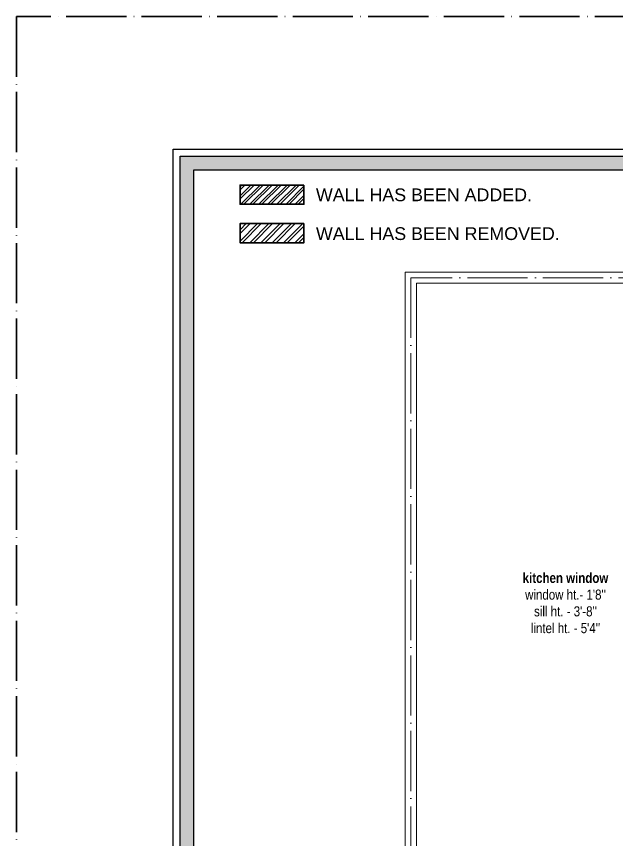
# Model space of a CAD drawing. Header units: millimetres. Extents: x 56222 to 3066687, y -650199 to -121287.
# Drawn here: x 147265.7 to 147504.8, y -178878.5 to -178550.5 of the extents above; entities that cross this region are included whole.
import ezdxf

# ---------------------------------------------------------------- set-up
doc = ezdxf.new("R2010")
doc.units = ezdxf.units.MM
doc.header["$MEASUREMENT"] = 0
doc.linetypes.add('ACAD_ISO04W100', pattern=[30, 24, -3, 0, -3])
for name, color, linetype, lineweight in [('ELEVATION ( SPIRAL STAIR )', 250, 'Continuous', 9), ('FIRST FLOOR ( TEXT )', 7, 'Continuous', 9), ('GROUND FLOOR', 7, 'Continuous', 9), ('GROUND FLOOR  ( PLINE )', 251, 'Continuous', 30), ('Labelling', 1, 'Continuous', 25), ('NAME PLATE', 7, 'Continuous', 25), ('X_PLOT', 1, 'Continuous', 9)]:
    doc.layers.add(name, color=color, linetype=linetype, lineweight=lineweight)
doc.styles.add('KATHA', font='swissc.ttf')
doc.styles.add('style4', font='ARIALN.TTF')

# ---------------------------------------------------------------- blocks, each defined once
blk = doc.blocks.new('LAYOUT FILE')
at = {"layer": 'NAME PLATE', "true_color": 0xd39e00}
h = blk.add_hatch(color=42, dxfattribs=at)
h.paths.add_polyline_path([(3346889.83, -513806.18), (3346889.83, -514260.7), (3347535.56, -514260.7), (3347535.56, -513806.18)])
h.paths.add_polyline_path([(3346894.36, -513810.71), (3347531.03, -513810.71), (3347531.03, -514256.17), (3346894.36, -514256.17)], flags=16)
at = {"layer": 'NAME PLATE', "color": 42, "true_color": 0xd39e00}
for points in [[(3346887.56, -513803.91), (3347537.83, -513803.91), (3347537.83, -514262.96), (3346887.56, -514262.96)], [(3346889.83, -513806.18), (3347535.56, -513806.18), (3347535.56, -514260.7), (3346889.83, -514260.7)], [(3346894.36, -513810.71), (3347531.03, -513810.71), (3347531.03, -514256.17), (3346894.36, -514256.17)]]:
    blk.add_lwpolyline(points, close=True, dxfattribs=at)

msp = doc.modelspace()

# ---------------------------------------------------------------- hatches: boundary and pattern name
at = {"layer": 'ELEVATION ( SPIRAL STAIR )', "lineweight": 5}
h = msp.add_hatch(dxfattribs=at)
h.set_pattern_fill('ANSI32', color=2, scale=8.479723)
h.set_pattern_definition([(45, (-110379.2847, 110701.299), (-2.24852616, 2.24852616), []), (45, (-110377.7856, 110701.299), (-2.24852616, 2.24852616), [])])
h.paths.add_polyline_path([(147380.1954, -178633.0826), (147354.7562, -178633.0826), (147354.7562, -178640.7143), (147380.1954, -178640.7143)])
at = {"layer": 'GROUND FLOOR  ( PLINE )', "lineweight": 5}
h = msp.add_hatch(dxfattribs=at)
h.set_pattern_fill('ANSI32', color=3, scale=6.783779)
h.set_pattern_definition([(45, (-110379.2847, 110701.299), (-1.798820929, 1.798820929), []), (45, (-110378.0854, 110701.299), (-1.798820929, 1.798820929), [])])
h.paths.add_polyline_path([(147380.1954, -178617.7094), (147354.7562, -178617.7094), (147354.7562, -178625.3412), (147380.1954, -178625.3412)])

# ---------------------------------------------------------------- linework, layer by layer
at = {"layer": 'ELEVATION ( SPIRAL STAIR )', "color": 2, "lineweight": 30}
msp.add_lwpolyline([(147380.1954, -178633.0826), (147354.7562, -178633.0826), (147354.7562, -178640.7143), (147380.1954, -178640.7143)], close=True, dxfattribs=at)
at = {"layer": 'GROUND FLOOR'}
for p, q in [((147420.6034, -178652.3844), (147920.8534, -178652.3844)), ((147420.6034, -178652.3844), (147420.6034, -179119.3844)), ((147425.1034, -178656.8844), (147920.8534, -178656.8844)), ((147425.1034, -178656.8844), (147425.1034, -179114.8844))]:
    msp.add_line(p, q, dxfattribs=at)
at = {"layer": 'GROUND FLOOR', "color": 1, "linetype": 'ACAD_ISO04W100'}
msp.add_lwpolyline([(147920.8534, -178654.6344), (147422.8534, -178654.6344), (147422.8534, -179117.1344), (147920.8534, -179117.1344)], dxfattribs=at)
at = {"layer": 'GROUND FLOOR  ( PLINE )', "color": 3}
msp.add_lwpolyline([(147380.1954, -178617.7094), (147354.7562, -178617.7094), (147354.7562, -178625.3412), (147380.1954, -178625.3412)], close=True, dxfattribs=at)
at = {"layer": 'X_PLOT', "linetype": 'ACAD_ISO04W100', "lineweight": 30}
msp.add_lwpolyline([(150048.5596, -178550.5417), (147265.6745, -178550.5417), (147265.6745, -179203.5992), (150048.5596, -179203.5992)], close=True, dxfattribs=at)

# ---------------------------------------------------------------- block references
at = {"layer": 'NAME PLATE', "lineweight": 0, "xscale": 1.209046105522275, "yscale": 1.209046105522275, "zscale": 1.209046105522275}
msp.add_blockref('LAYOUT FILE', (-3899213.202, 442609.2149, 0.1256), dxfattribs=at)

# ---------------------------------------------------------------- texts
at = {"layer": 'FIRST FLOOR ( TEXT )', "insert": (147484.4463, -178784.2924), "char_height": 4, "attachment_point": 5, "style": 'KATHA'}
msp.add_mtext("{\\fSwis721 Cn BT|b1|i0|c0|p34;kitchen window }\\Pwindow ht.- 1'8''\\Psill ht. - 3'-8'' \\Plintel ht. - 5'4''", dxfattribs=at)
at = {"layer": 'Labelling', "char_height": 5.087834, "width": 118.925581, "attachment_point": 5, "style": 'style4'}
for s, insert in [('\\A1;\\pxql;{\\fArial|b0|i0|c0|p34;WALL HAS BEEN ADDED.}', (147444.4632, -178621.6469, 0.0263)), ('\\A1;\\pxql;{\\fArial|b0|i0|c0|p34;WALL HAS BEEN REMOVED.}', (147444.4632, -178637.1161, 0.0263))]:
    msp.add_mtext(s, dxfattribs=dict(at, insert=insert))

doc.saveas('drawing.dxf')
